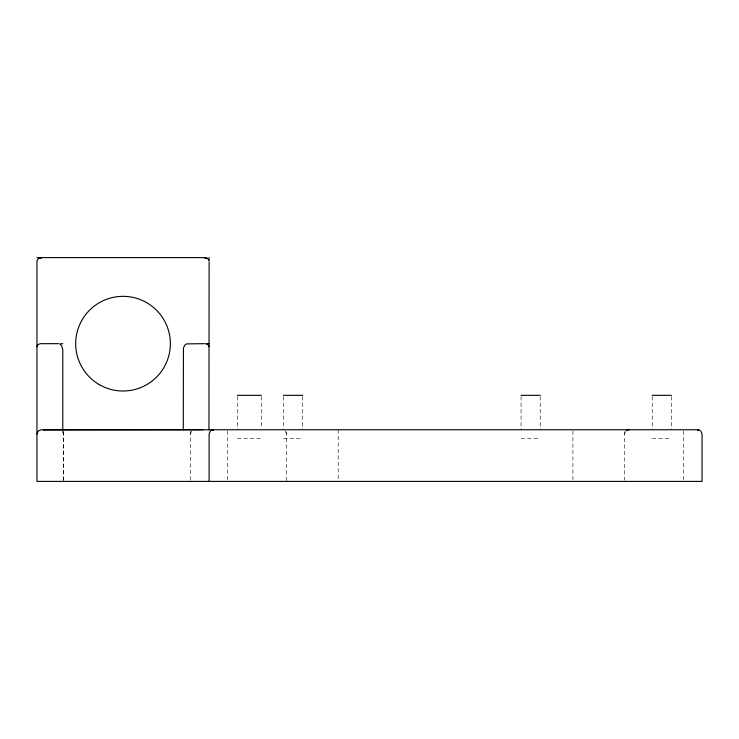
<?xml version="1.0" encoding="UTF-8"?>
<svg xmlns="http://www.w3.org/2000/svg" width="739" height="739" viewBox="0 0 739 739"><rect width="100%" height="100%" fill="white"/><g stroke="black" fill="none" stroke-linecap="round" stroke-linejoin="round"><path stroke-width="0.55" stroke-dasharray="3.69 2.77" d="M63.36 480.258L63.462 431.013M190.45 434.061L191.706 431.013M624.575 434.061L625.841 431.013M237.358 438.366L261.31 438.366M283.48 438.366L302.648 438.366M521.06 438.366L540.218 438.366M652.241 438.366L671.4 438.366M285.319 431.013L286.575 434.061M62.094 431.013L63.36 434.061M683.686 430.902L683.686 481.403M671.4 396.473L671.4 429.756M652.241 396.473L652.241 429.756M624.575 431.77L624.575 480.276M572.928 430.902L572.928 481.403M540.218 396.473L540.218 429.756M521.06 396.473L521.06 429.756M338.222 429.756L338.222 481.403M302.648 396.473L302.648 429.756M286.575 431.77L286.575 481.403M283.48 396.473L283.48 429.756M261.31 396.473L261.31 428.611M237.358 396.473L237.358 429.756M227.473 430.902L227.473 481.403M190.45 431.317L190.45 481.403M63.36 431.77L63.36 481.403"/><path stroke-width="1.11" d="M209.109 257.597L208.961 260.784A4.305 4.305 0 0 0 204.805 257.597L36.95 257.597M36.95 434.061L38.206 431.013L41.255 429.756L697.745 429.756L699.898 430.329L697.745 430.329L697.745 429.756M210.366 431.013L209.109 434.061L209.109 481.403M208.961 429.904L209.109 261.902M626.727 430.329L628.88 429.756M44.294 429.756L43.509 429.904L202.846 429.756M62.778 343.672L59.582 343.884L61.513 345.455L62.778 349.759L62.778 429.756M209.109 343.672L205.913 343.783A4.305 3.039 0 0 1 209.109 346.72M58.473 343.672L41.255 343.672A4.305 3.039 0 0 0 36.95 346.72M204.805 343.672L186.477 343.884L184.547 345.455L183.429 348.189L183.281 429.756M237.358 395.328L261.31 395.328M283.48 395.328L302.648 395.328M521.06 395.328L540.218 395.328M652.241 395.328L671.4 395.328M700.794 431.013L702.05 434.061L702.05 481.403L36.95 481.403L36.95 261.902A4.305 4.305 0 0 1 40.137 257.745L39.102 258.179L41.255 258.179L41.255 257.597M212.296 429.904L211.262 430.329L213.414 430.329L213.414 429.756L212.296 429.904M206.957 258.179L204.805 258.179L204.805 257.597L206.957 258.179M99.359 384.677A47.342 47.342 0 0 0 170.367 343.672A47.342 47.342 0 0 0 99.359 302.676A47.342 47.342 0 0 0 99.359 384.677"/></g></svg>
